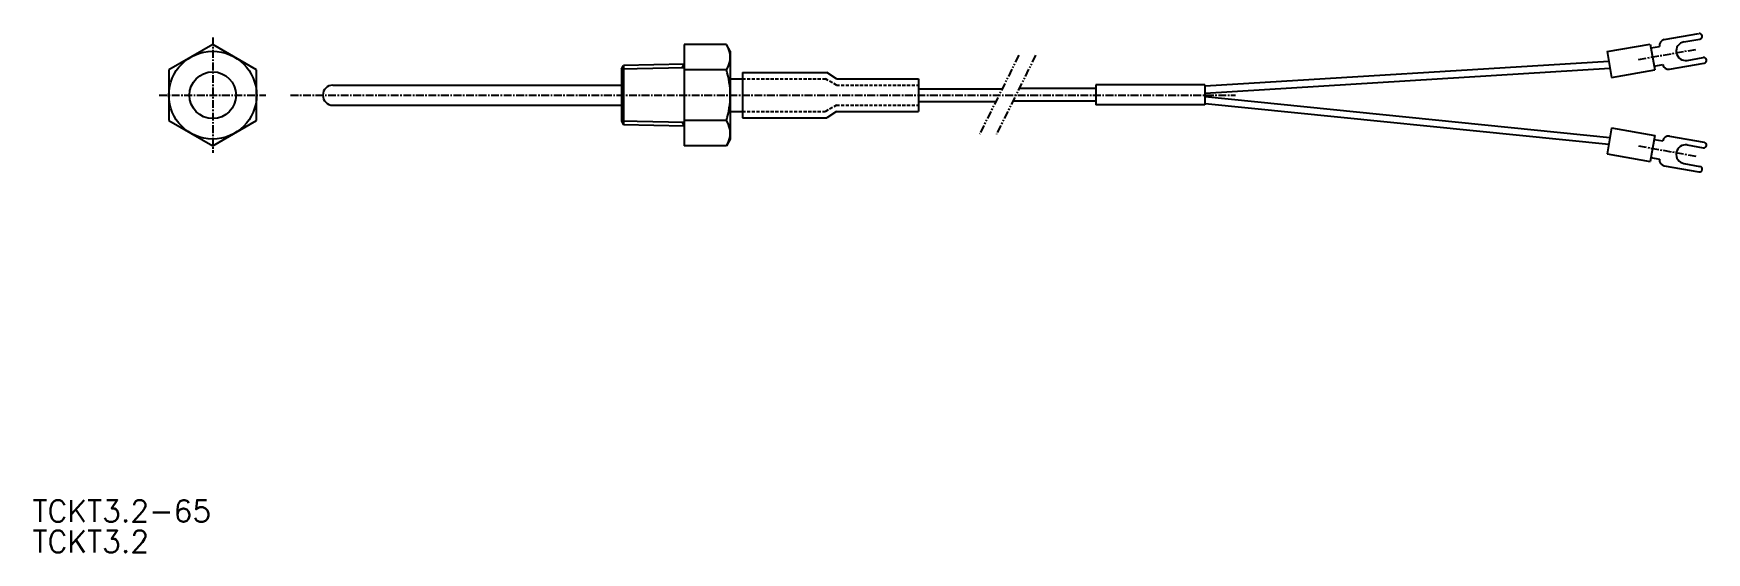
# Model space of a CAD drawing. Extents: x 77 to 344, y 565 to 648.
import ezdxf

# ---------------------------------------------------------------- set-up
doc = ezdxf.new("R2010")
doc.units = 0
for name, pattern in [('CENTER', [2, 1.25, -0.25, 0.25, -0.25]), ('DASHED', [0.75, 0.5, -0.25]), ('PHANTOM', [2.5, 1.25, -0.25, 0.25, -0.25, 0.25, -0.25])]:
    doc.linetypes.add(name, pattern=pattern)
doc.layers.get('0').update_dxf_attribs({"linetype": 'CONTINUOUS'})
doc.layers.add('CENTER', color=1, linetype='CENTER')
doc.styles.get("Standard").update_dxf_attribs({"font": 'txt.shx', "bigfont": 'bigfont.shx'})

msp = doc.modelspace()

# ---------------------------------------------------------------- linework, layer by layer
at = {"color": 7, "linetype": 'CONTINUOUS'}
for p, q in [((327.99, 644.67), (334.88, 645.89)), ((334.88, 645.89), (335.61, 641.75)), ((337.13, 646.59), (342.66, 647.56)), ((340.26, 646.23), (342.82, 646.68)), ((105.59, 645.81), (98.59, 641.77)), ((112.59, 641.77), (105.59, 645.81)), ((187.53, 645.81), (180.78, 645.81)), ((180.78, 645.81), (180.78, 629.64)), ((188.15, 644.73), (187.53, 645.81)), ((188.15, 644.73), (188.15, 630.73)), ((263.89, 639.21), (328.26, 643.16)), ((327.99, 644.67), (328.72, 640.54)), ((334.99, 645.27), (336.37, 645.51)), ((340.78, 643.27), (343.34, 643.72)), ((98.59, 641.77), (98.59, 633.69)), ((112.59, 633.69), (112.59, 641.77)), ((170.78, 641.89), (171.09, 642.48)), ((170.78, 641.89), (170.78, 633.57)), ((180.78, 642.68), (171.09, 642.48)), ((171.09, 642.48), (171.09, 632.98)), ((187.53, 641.77), (180.78, 641.77)), ((263.89, 638.07), (328.45, 642.05)), ((328.72, 640.54), (335.61, 641.75)), ((335.5, 642.37), (336.88, 642.62)), ((337.96, 641.86), (343.5, 642.84)), ((218.15, 640.33), (218.15, 635.13)), ((246.43, 639.38), (246.43, 636.18)), ((263.86, 639.38), (263.86, 636.18)), ((263.89, 637.54), (328.45, 631)), ((263.89, 636.4), (328.26, 629.9)), ((98.59, 633.69), (105.59, 629.64)), ((100.34, 632.68), (100.34, 632.68)), ((105.59, 629.64), (112.59, 633.69)), ((170.78, 633.57), (171.09, 632.98)), ((180.78, 632.78), (171.09, 632.98)), ((187.53, 633.69), (180.78, 633.69)), ((328.72, 632.52), (327.99, 628.38)), ((328.72, 632.52), (335.61, 631.3)), ((102.09, 631.67), (102.09, 631.67)), ((188.15, 630.73), (187.53, 629.64)), ((335.61, 631.3), (334.88, 627.17)), ((335.5, 630.68), (336.88, 630.44)), ((337.96, 631.19), (343.5, 630.21)), ((187.53, 629.64), (180.78, 629.64)), ((327.99, 628.38), (334.88, 627.17)), ((334.99, 627.79), (336.37, 627.54)), ((340.78, 629.79), (343.34, 629.34)), ((337.13, 626.47), (342.66, 625.49)), ((340.26, 626.82), (342.82, 626.37))]:
    msp.add_line(p, q, dxfattribs=at)
at = {"color": 3, "linetype": 'PHANTOM'}
for p, q in [((234.17, 644.09), (227.91, 631.53)), ((236.85, 644.09), (230.6, 631.53))]:
    msp.add_line(p, q, dxfattribs=at)
at = {"color": 3, "linetype": 'CONTINUOUS'}
for p, q in [((180.78, 642.1), (170.78, 641.89)), ((180.47, 642.09), (180.78, 642.68)), ((180.78, 633.36), (170.78, 633.57)), ((180.47, 633.37), (180.78, 632.78))]:
    msp.add_line(p, q, dxfattribs=at)
at = {"linetype": 'CONTINUOUS'}
for p, q in [((190.08, 641.33), (203.56, 641.33)), ((190.08, 641.33), (190.08, 634.13)), ((205.08, 640.33), (203.56, 641.33)), ((124.75, 639.33), (170.78, 639.33)), ((170.78, 639.33), (170.78, 636.13)), ((188.15, 640.33), (190.08, 640.33)), ((205.08, 640.33), (218.15, 640.33)), ((218.15, 638.73), (231.5, 638.73)), ((246.43, 638.78), (234.21, 638.78)), ((263.86, 639.38), (246.43, 639.38)), ((124.75, 636.13), (170.78, 636.13)), ((218.15, 636.73), (230.5, 636.73)), ((246.43, 636.78), (233.21, 636.78)), ((263.86, 636.18), (246.43, 636.18)), ((188.15, 635.13), (190.08, 635.13)), ((190.08, 634.13), (203.56, 634.13)), ((205.08, 635.13), (203.56, 634.13)), ((205.08, 635.13), (218.15, 635.13))]:
    msp.add_line(p, q, dxfattribs=at)
at = {"color": 3, "linetype": 'DASHED'}
for p, q in [((190.08, 640.33), (203.31, 640.33)), ((205.08, 639.33), (203.31, 640.33)), ((205.08, 639.33), (218.15, 639.33)), ((205.08, 636.13), (203.31, 635.13)), ((205.08, 636.13), (218.15, 636.13)), ((190.08, 635.13), (203.31, 635.13))]:
    msp.add_line(p, q, dxfattribs=at)
at = {"color": 7, "linetype": 'CONTINUOUS'}
for radius in [7, 3.72]:
    msp.add_circle((105.59, 637.73), radius, dxfattribs=at)
for centre, radius, start, end in [((337.29, 645.67), 0.931, 100, 189.785), ((340.52, 644.75), 1.5, 100, 280), ((342.74, 647.12), 0.446, 280, 100), ((184.57, 643.79), 3.58, 325.6158, 34.3842), ((343.42, 643.28), 0.446, 280, 100), ((174.77, 637.73), 13.38, 342.412, 17.588), ((337.8, 642.78), 0.931, 190.215, 280), ((184.57, 631.66), 3.58, 325.6158, 34.3842), ((337.8, 630.27), 0.931, 80, 169.785), ((340.52, 628.31), 1.5, 80, 260), ((343.42, 629.78), 0.446, 260, 80), ((337.29, 627.39), 0.931, 170.215, 260), ((342.74, 625.93), 0.446, 260, 80)]:
    msp.add_arc(centre, radius, start, end, dxfattribs=at)
at = {"linetype": 'CONTINUOUS'}
msp.add_arc((124.75, 637.73), 1.6, 90, 270, dxfattribs=at)
at = {"layer": 'CENTER', "color": 1, "linetype": 'CENTER'}
for p, q in [((105.59, 646.94), (105.59, 628.52)), ((333.03, 643.43), (342.27, 645.06)), ((97.06, 637.73), (114.07, 637.73)), ((118, 637.73), (268.75, 637.73)), ((333.03, 629.63), (342.27, 628))]:
    msp.add_line(p, q, dxfattribs=at)

# ---------------------------------------------------------------- texts
at = {"color": 7, "linetype": 'CONTINUOUS'}
for s, p in [('TCKT3.2-65', (76.85, 569.67)), ('TCKT3.2', (76.85, 564.8))]:
    msp.add_text(s, height=3.5, dxfattribs=at).set_placement(p)

doc.saveas('drawing.dxf')
